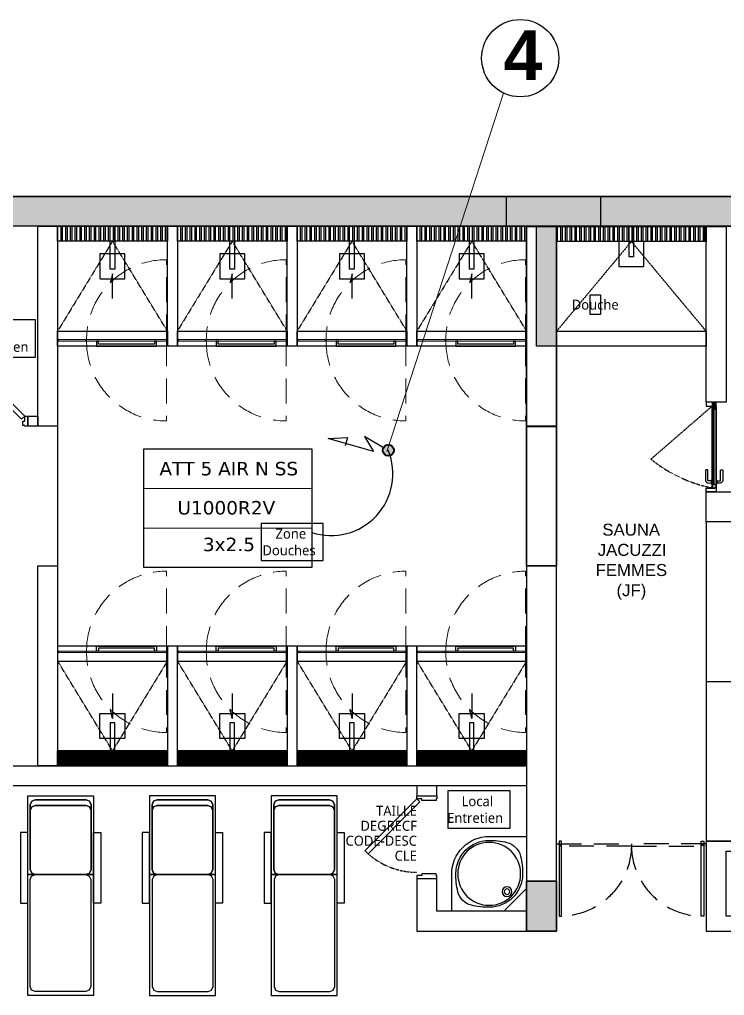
# Model space of a CAD drawing. Header units: millimetres. Extents: x 61345 to 69644, y 9491 to 29385.
# Drawn here: x 66646 to 67352, y 12898 to 13875 of the extents above; entities that cross this region are included whole.
import ezdxf
from ezdxf.enums import TextEntityAlignment as Align

# ---------------------------------------------------------------- set-up
doc = ezdxf.new("R2010")
doc.units = ezdxf.units.MM
doc.linetypes.add('ACAD_ISO03W100', pattern=[30, 12, -18])
doc.linetypes.add('PROJECTION', pattern=[0.375, 0.25, -0.125])
doc.layers.add('A-DIVR-255', color=7, linetype='Continuous', lineweight=5, true_color=0xffffff)
for name, color, linetype, lineweight in [('A-SECN-MEN-CO', 141, 'Continuous', 9), ('A-SECN-MEN-PR', 145, 'PROJECTION', 5), ('G-ANNO-TEXT', 231, 'Continuous', 9), ('G-ANNO-TTLB', 7, 'Continuous', 9), ('STRUCTURE POUTRES', 5, 'ACAD_ISO03W100', 20)]:
    doc.layers.add(name, color=color, linetype=linetype, lineweight=lineweight)
for name, color, linetype in [('ATT ELECTRIQUES', 3, 'Continuous'), ('FORCE', 3, 'Continuous'), ('Plan Archi', 8, 'Continuous')]:
    doc.layers.add(name, color=color, linetype=linetype)
doc.styles.add('0-TEXT-ANNO', font='', dxfattribs={"height": 2.5})
doc.styles.add('0-TEXT-BASE', font='')
doc.styles.add('Arial_I', font='ariali.ttf', dxfattribs={"height": 146.22545})
doc.styles.get("Standard").update_dxf_attribs({"font": 'arial.ttf'})
doc.styles.add('Verdana', font='verdana.ttf')
doc.styles.get('0-TEXT-ANNO').set_extended_font_data('Roboto Light')
doc.styles.get('0-TEXT-BASE').set_extended_font_data('Roboto Light')
pattern_1 = [(90, (-11539.694595, -14199.263134), (-0.047625, 0), []), (90, (-11539.67872, -14199.24726), (-0.047625, 0), [])]

# ---------------------------------------------------------------- blocks, each defined once
blk = doc.blocks.new('LAV_ENTRETIEN')
at = {"color": 252}
blk.add_line((0, 0.227), (-0.227, 0), dxfattribs=at)
for points in [[(-0.75, 0), (0, 0), (0, 0.75), (-0.375, 0.75, 0.414214), (-0.75, 0.375), (-0.75, 0)], [(-0.1968, 0.6892, 0.06511), (-0.381, 0.7099, 0.194228), (-0.6119, 0.6119, 0.194228), (-0.7099, 0.381, 0.06511), (-0.6892, 0.1968, 0.278572), (-0.5532, 0.0608, 0.06511), (-0.369, 0.0401, 0.194228), (-0.1381, 0.1381, 0.194228), (-0.0401, 0.369, 0.06511), (-0.0608, 0.5532, 0.278572), (-0.1968, 0.6892, 487439.351503)]]:
    blk.add_lwpolyline(points, format="xyb", close=True, dxfattribs=at)
for centre, radius in [((-0.375, 0.375), 0.315), ((-0.1968, 0.1968), 0.0475), ((-0.1968, 0.1968), 0.0275)]:
    blk.add_circle(centre, radius, dxfattribs=at)
blk = doc.blocks.new('A$C41E20939')
at = {"color": 252, "linetype": 'PROJECTION'}
blk.add_line((86, 4), (32.75, 65.42), dxfattribs=at)
at = {"color": 252}
for p, q in [((11.1, 5.02), (8.9, 5.02)), ((11.1, 4.82), (8.9, 4.82)), ((86.16, 0), (81.66, 0)), ((83.04, 3.23), (83.04, 1.13)), ((83.04, 3.23), (84.54, 3.23)), ((83.04, 1.13), (83.08, 1.13)), ((83.94, 1.13), (83.08, 1.13)), ((83.19, 1.43), (83.19, 2.96)), ((85.27, 2.05), (83.25, 2.44)), ((83.25, 2.41), (83.42, 2.41)), ((84.22, 2.35), (83.25, 2.35)), ((84.54, 3.11), (83.34, 3.11)), ((83.94, 1.28), (83.34, 1.28)), ((83.42, 2.78), (83.42, 2.72)), ((83.42, 2.72), (83.42, 2.46)), ((83.42, 2.72), (83.65, 2.67)), ((83.42, 2.46), (83.42, 2.24)), ((83.42, 2.24), (83.42, 2.1)), ((83.42, 2.1), (83.42, 2.03)), ((83.51, 2.08), (83.42, 2.1)), ((83.99, 1.39), (83.46, 2.15)), ((83.54, 2.86), (83.49, 2.86)), ((83.54, 1.96), (83.49, 1.96)), ((84.14, 1.96), (83.51, 2.08)), ((83.57, 2.86), (83.54, 2.86)), ((83.54, 1.96), (83.54, 2.86)), ((83.57, 1.96), (83.54, 1.96)), ((83.69, 3.11), (83.57, 3.04)), ((83.57, 3.04), (83.57, 2.86)), ((83.57, 1.4), (83.57, 1.96)), ((83.69, 1.32), (83.57, 1.4)), ((83.65, 2.67), (83.94, 2.62)), ((83.69, 3.11), (84.88, 3.11)), ((83.69, 1.32), (84.05, 1.32)), ((83.73, 2.84), (83.73, 2.08)), ((83.94, 2.62), (84.97, 2.42)), ((83.94, 1.28), (83.94, 1.13)), ((85.75, 1.13), (83.94, 1.13)), ((84.29, 1.75), (84.07, 2.06)), ((84.9, 1.81), (84.14, 1.96)), ((84.69, 1.18), (84.29, 1.75)), ((85.61, 1.18), (84.39, 1.18)), ((85.56, 1.67), (84.44, 1.67)), ((84.54, 3.23), (84.54, 3.11)), ((84.54, 3.23), (85.82, 3.23)), ((85.52, 2.84), (84.83, 2.84)), ((84.88, 3.22), (84.88, 3.11)), ((84.97, 2.67), (84.97, 2.84)), ((85.49, 2.24), (84.97, 2.67)), ((84.97, 2.09), (84.97, 2.67)), ((84.97, 2.42), (85.02, 2.41)), ((85.14, 2.23), (85.08, 1.93)), ((85.11, 1.75), (85.19, 1.67)), ((85.19, 1.67), (85.68, 1.18)), ((85.33, 2.44), (85.33, 3.34)), ((85.42, 1.45), (86.47, 1.45)), ((85.48, 2.22), (85.49, 2.24)), ((85.49, 2.24), (85.66, 2.71)), ((85.78, 2.84), (85.52, 2.84)), ((85.69, 1.86), (85.53, 2.03)), ((85.82, 3.23), (85.82, 3.23)), ((85.82, 3.23), (85.82, 1.81)), ((85.82, 1.1), (85.82, 1.1)), ((85.95, 0.92), (85.95, 1.97)), ((86.08, 3.3), (86.08, 3.3)), ((86.08, 3.3), (87.28, 3.3)), ((86.08, 3.23), (86.08, 3.3)), ((86.08, 3.3), (88.7, 3.3)), ((86.08, 1.81), (86.08, 3.23)), ((87.2, 3.23), (86.08, 3.23)), ((86.08, 1.1), (86.08, 0.9)), ((86.19, 0.9), (86.08, 0.9)), ((87.07, 2.84), (86.12, 2.84)), ((86.19, 0.95), (86.19, 1.16)), ((86.19, 0.95), (86.41, 1.01)), ((86.19, 0.9), (86.19, 0.95)), ((88.7, 0.9), (86.19, 0.9)), ((86.37, 2.03), (86.2, 1.86)), ((86.21, 1.18), (86.78, 1.75)), ((86.23, 2.71), (86.41, 2.22)), ((87.5, 1.18), (86.28, 1.18)), ((86.7, 1.67), (86.33, 1.67)), ((87.65, 1.01), (86.41, 1.01)), ((86.57, 3.3), (86.57, 2.4)), ((88.68, 2.45), (86.59, 2.04)), ((87.45, 1.67), (86.7, 1.67)), ((86.81, 1.93), (86.75, 2.23)), ((86.87, 2.41), (86.92, 2.42)), ((86.92, 2.84), (86.92, 2.09)), ((86.92, 2.42), (87.96, 2.62)), ((87.75, 1.96), (86.99, 1.81)), ((87.2, 3.23), (87.2, 3.11)), ((87.2, 3.11), (88.35, 3.11)), ((87.21, 1.18), (87.6, 1.75)), ((87.28, 3.3), (88.7, 3.3)), ((87.28, 3.19), (87.28, 3.3)), ((88.44, 3.19), (87.28, 3.19)), ((87.82, 2.06), (87.6, 1.75)), ((88.45, 1.08), (87.65, 1.01)), ((88.5, 2.35), (87.67, 2.35)), ((88.38, 2.08), (87.75, 1.96)), ((88.35, 1.31), (87.83, 1.31)), ((88.44, 2.15), (87.9, 1.39)), ((87.96, 2.62), (88.25, 2.67)), ((88.16, 1.96), (88.16, 2.87)), ((88.25, 2.67), (88.48, 2.72)), ((88.35, 3.11), (88.48, 3.04)), ((88.48, 1.39), (88.35, 1.31)), ((88.48, 2.1), (88.38, 2.08)), ((88.48, 3.04), (88.48, 2.46)), ((88.48, 2.46), (88.48, 2.24)), ((88.48, 2.24), (88.48, 1.39)), ((88.64, 2.35), (88.5, 2.35)), ((88.59, 3.04), (88.59, 1.23)), ((88.7, 0.9), (88.7, 3.3)), ((11.1, -0.82), (8.9, -0.82)), ((11.1, -1.02), (8.9, -1.02))]:
    blk.add_line(p, q, dxfattribs=at)
for points in [[(0, 9.49), (0, 5.42), (0, 9.49), (0.5, 9.49), (0.5, 9.99), (3.8, 9.99), (3.8, 0.9), (4.8, 0.9), (4.8, 0), (0.5, 0), (0.5, 0), (0, 0), (0, 9.49)], [(90, 0.5), (90, 9.48), (89.5, 9.48), (89.5, 9.98), (86, 9.98), (86, 0.9), (85, 0.9), (85, 0), (89.5, 0), (89.5, 0), (90, 0), (90, 9.48)], [(89.34, 1), (89.34, 4), (4, 4), (4.1, 1), (5, 1), (5, 0), (86.24, 0), (86.24, 1), (89.34, 1)], [(7, 2), (82.9, 2)]]:
    blk.add_lwpolyline(points, dxfattribs=at)
for points in [[(11.1, 4.72), (11.11, 7.9, -0.414214), (11.61, 8.4), (21.66, 8.38, 0.414214), (21.96, 8.68), (21.96, 10.28, 0.414214), (21.66, 10.58), (11.41, 10.6, 0.414207), (8.91, 8.1), (8.9, 4.72)], [(11.1, -0.72), (11.1, -3.9, 0.414214), (11.6, -4.4), (21.65, -4.4, -0.414214), (21.95, -4.7), (21.95, -6.3, -0.414214), (21.65, -6.6), (11.4, -6.6, -0.414207), (8.9, -4.1), (8.9, -0.72)]]:
    blk.add_lwpolyline(points, format="xyb", dxfattribs=at)
for points in [[(85.9, 3.8), (4, 3.8), (4, 4), (85.9, 4)], [(4.1, 1), (5, 1), (5, 0.2), (7, 0.2), (7, 3.8), (4, 3.8)], [(5, 0.2), (84.9, 0.2), (84.9, 0), (5, 0)], [(7, 3.8), (86.24, 3.8), (86.24, 0.2), (7, 0.2)], [(7.85, 4.72), (12.15, 4.72), (12.15, 4), (7.85, 4)], [(82.9, 0.2), (84.9, 0.2), (84.9, 1), (85.9, 1), (85.9, 3.8), (82.9, 3.8)], [(7.85, -0.72), (12.15, -0.72), (12.15, 0), (7.85, 0)]]:
    blk.add_lwpolyline(points, close=True, dxfattribs=at)
for centre in [(83.73, 2.35), (85.33, 2.84), (85.95, 1.45), (86.57, 2.84), (88.16, 2.35)]:
    blk.add_circle(centre, 0.188, dxfattribs=at)
at = {"color": 252, "linetype": 'PROJECTION'}
blk.add_arc((142.92, -23.6), 141.63, 141.06064, 168.7646, dxfattribs=at)
at = {"color": 252}
for centre, radius, start, end in [((83.34, 2.96), 0.15, 90, 180), ((83.34, 1.43), 0.15, 180, 210), ((83.34, 1.43), 0.15, 210, 270), ((83.73, 2.35), 0.338, 90, 180), ((83.73, 2.35), 0.338, 180, 215), ((83.49, 2.78), 0.075, 90, 180), ((83.49, 2.03), 0.075, 180, 270), ((83.73, 2.35), 0.338, 339.8499, 90), ((84.39, 1.67), 0.488, 215, 270), ((84.23, 2.17), 0.188, 159.8499, 215), ((84.44, 1.86), 0.188, 215, 270), ((84.93, 1.96), 0.15, 258.99999, 314.26504), ((85.33, 2.84), 0.356, 90, 180), ((85.46, 2.09), 0.488, 180, 225), ((84.99, 2.26), 0.15, 349, 78.99999), ((84.93, 1.96), 0.15, 314.26504, 349), ((85.33, 2.84), 0.356, 50, 90), ((85.66, 2.16), 0.188, 160, 225), ((85.33, 2.84), 0.356, 340, 50), ((85.56, 1.86), 0.188, 270, 312.83343), ((85.61, 1), 0.188, 53.13011, 90), ((85.95, 1.45), 0.375, 225, 306.8699), ((85.82, 2), 0.188, 225, 282.76905), ((85.95, 1.45), 0.375, 77.23096, 132.83343), ((85.95, 1.45), 0.375, 233.13011, 315), ((85.95, 1.45), 0.375, 239.31658, 249.51269), ((85.95, 1.45), 0.375, 47.16657, 102.76905), ((86.07, 2), 0.188, 257.23096, 315), ((86.28, 1), 0.188, 90, 126.8699), ((86.33, 1.86), 0.188, 227.16657, 270), ((86.57, 2.84), 0.356, 90, 200), ((86.23, 2.16), 0.188, 315, 20), ((86.57, 2.84), 0.356, 0, 90), ((86.9, 2.26), 0.15, 101, 191), ((86.43, 2.09), 0.488, 315, 0), ((86.96, 1.96), 0.15, 191, 225.73497), ((86.96, 1.96), 0.15, 225.73497, 281), ((87.45, 1.86), 0.188, 270, 325), ((87.5, 1.67), 0.488, 270, 325), ((88.16, 2.35), 0.338, 90, 200.15009), ((87.67, 2.17), 0.188, 325, 20.15009), ((88.16, 2.35), 0.338, 0, 90), ((88.44, 3.04), 0.15, 0, 90), ((88.16, 2.35), 0.338, 325, 0), ((88.44, 1.23), 0.15, 275, 0)]:
    blk.add_arc(centre, radius, start, end, dxfattribs=at)
blk = doc.blocks.new('A$Ccfdc1316')
h = blk.add_hatch(color=252)
h.dxf.hatch_style = 1
h.paths.add_polyline_path([(-7.5005, 7.6568), (-0.3, 7.6568), (-0.3, 4.3953), (-1.7001, 4.3953), (-1.7001, 0), (-2.0001, 0), (-2.0001, 4.6953), (-0.6, 4.6953), (-0.6, 7.3537), (-7, 7.3537), (-7, 6.1537), (-7.2, 6.1537), (-7.2, 7.3537), (-7.5005, 7.3537)])
h = blk.add_hatch(color=252)
h.dxf.hatch_style = 1
h.paths.add_polyline_path([(-3.4411, 4.6953), (-3.0411, 4.6953), (-3.0411, 4.3953), (-3.4411, 4.3953)])
h = blk.add_hatch(color=252)
h.dxf.hatch_style = 1
h.paths.add_polyline_path([(-7.3, 0.7964), (-7, 0.7964), (-7, 0.2964), (-7.3, 0.2964)], flags=17)
h = blk.add_hatch(color=252)
h.dxf.hatch_style = 1
h.paths.add_polyline_path([(-3.3411, 0.7964), (-3.0411, 0.7964), (-3.0411, 0.2964), (-3.3411, 0.2964)], flags=17)
at = {"color": 252}
for points in [[(-7.5005, 7.6568), (-0.3, 7.6568), (-0.3, 4.3953), (-1.7001, 4.3953), (-1.7001, 0), (-2.0001, 0), (-2.0001, 4.6953), (-0.6, 4.6953), (-0.6, 7.3537), (-7, 7.3537), (-7, 6.1537), (-7.2, 6.1537), (-7.2, 7.3537), (-7.5005, 7.3537)], [(-3.4411, 4.6953), (-3.0411, 4.6953), (-3.0411, 4.3953), (-3.4411, 4.3953)], [(-7.3, 0.7964), (-7, 0.7964), (-7, 0.2964), (-7.3, 0.2964)], [(-3.3411, 0.7964), (-3.0411, 0.7964), (-3.0411, 0.2964), (-3.3411, 0.2964)]]:
    blk.add_lwpolyline(points, close=True, dxfattribs=at)
blk = doc.blocks.new('A$C021d6aa6')
at = {"color": 252, "linetype": 'PROJECTION'}
blk.add_lwpolyline([(-0.75, -0.025), (0, -0.025), (0, 0), (-0.75, 0)], close=True, dxfattribs=at)
at = {"color": 252}
blk.add_lwpolyline([(-0.05, 0.025), (-0.025, 0.025), (-0.025, -0.725), (-0.05, -0.725)], close=True, dxfattribs=at)
blk.add_circle((-0.0375, -0.0125), 0.0075, dxfattribs=at)
at = {"color": 252, "linetype": 'PROJECTION'}
blk.add_arc((-0.0375, -0.0125), 0.7125, 180, 270, dxfattribs=at)
blk = doc.blocks.new('*U120')
at = {"color": 252}
blk.add_lwpolyline([(0.15, -0.0235), (0.15, -0.1245, 0.414214), (0.151, -0.1255), (0.399, -0.1255, 0.414214), (0.4, -0.1245), (0.4, 0.1235, 0.414214), (0.399, 0.1245), (0.151, 0.1245, 0.414214), (0.15, 0.1235), (0.15, 0.0225)], format="xyb", close=True, dxfattribs=at)
blk.add_lwpolyline([(0, 0.0225), (0.305, 0.0225), (0.305, -0.0235), (0, -0.0235)], close=True, dxfattribs=at)
blk = doc.blocks.new('A$Ca9ddb2d8')
at = {"color": 252}
blk.add_lwpolyline([(-0.3, 0), (-0.3, -0.05), (0.3, -0.05), (0.3, 0), (0.28, 0), (0.28, -0.03), (-0.28, -0.03), (-0.28, 0)], close=True, dxfattribs=at)
blk = doc.blocks.new('A$C823a6998')
at = {"layer": 'A-DIVR-255'}
h = blk.add_hatch(color=252, dxfattribs=at)
h.dxf.hatch_style = 1
h.paths.add_polyline_path([(-0.82, 0.05), (-1.09, 0.05), (-1.09, 0.065), (-0.82, 0.065)])
h = blk.add_hatch(color=252, dxfattribs=at)
h.dxf.hatch_style = 1
h.paths.add_polyline_path([(-0.01, 0.065), (-0.81, 0.065), (-0.81, 0.05), (-0.01, 0.05)])
at = {"layer": 'A-SECN-MEN-CO', "color": 252}
for points in [[(-0.82, 0.05), (-1.09, 0.05), (-1.09, 0.065), (-0.82, 0.065)], [(-0.01, 0.065), (-0.81, 0.065), (-0.81, 0.05), (-0.01, 0.05)]]:
    blk.add_lwpolyline(points, close=True, dxfattribs=at)
at = {"layer": 'A-SECN-MEN-PR', "color": 252}
for points in [[(-0.01, 0.065), (-0.01, 0.865)], [(-0.01, 0.05), (-0.01, -0.75)]]:
    blk.add_lwpolyline(points, dxfattribs=at)
for centre, start, end in [((-0.01, 0.065), 90, 180), ((-0.01, 0.05), 180, 270)]:
    blk.add_arc(centre, 0.8, start, end, dxfattribs=at)
blk = doc.blocks.new('*U121')
at = {"color": 252}
blk.add_lwpolyline([(0.275, -0.0235), (0.275, -0.1245, 0.414214), (0.276, -0.1255), (0.524, -0.1255, 0.414214), (0.525, -0.1245), (0.525, 0.1235, 0.414214), (0.524, 0.1245), (0.276, 0.1245, 0.414214), (0.275, 0.1235), (0.275, 0.0225)], format="xyb", close=True, dxfattribs=at)
blk.add_lwpolyline([(0, 0.0225), (0.43, 0.0225), (0.43, -0.0235), (0, -0.0235)], close=True, dxfattribs=at)
blk = doc.blocks.new('alimentation electrique')
at = {"layer": 'FORCE', "lineweight": 50}
blk.add_hatch(color=1, dxfattribs=at).paths.add_polyline_path([(54.9, -36.5, 1), (41.3, -19.1, 1)])
at = {"color": 1, "linetype": 'ByBlock'}
blk.add_lwpolyline([(38.4, -22.6), (0.5, -0.3), (18.2, -30.1), (-72.5, -4), (-33.8, -1.9), (-38.2, -19.2)], dxfattribs=at)
at = {"layer": 'FORCE', "color": 1, "lineweight": 40}
blk.add_circle((48.1, -27.8), 11, dxfattribs=at)
blk = doc.blocks.new('ETIQ ECL')
at = {"color": 6, "linetype": 'ByBlock'}
blk.add_lwpolyline([(-28.09, 19.8), (28.09, 19.8), (28.09, -19.8), (-28.09, -19.8)], close=True, dxfattribs=at)
at = {"layer": 'STRUCTURE POUTRES', "color": 6, "linetype": 'ByBlock'}
for points in [[(-28.09, 19.8), (28.09, 19.8), (28.09, 6.6), (-28.09, 6.6)], [(-28.09, 6.6), (28.09, 6.6), (28.09, -6.6), (-28.09, -6.6)], [(-28.09, -6.6), (28.09, -6.6), (28.09, -19.8), (-28.09, -19.8)]]:
    blk.add_lwpolyline(points, close=True, dxfattribs=at)
at = {"layer": 'STRUCTURE POUTRES', "color": 6, "linetype": 'ByBlock', "style": 'Verdana'}
for tag, p in [('CIRCUIT', (0.33, 10.99)), ('CABLE', (-0.49, -2.08)), ('SECTION', (0.37, -14.32))]:
    blk.add_attdef(tag, text='', height=4.5, dxfattribs=at).set_placement(p, align=Align.CENTER)

msp = doc.modelspace()

# ---------------------------------------------------------------- hatches: boundary and pattern name
at = {"layer": 'Plan Archi'}
h = msp.add_hatch(color=252, dxfattribs=at)
h.dxf.hatch_style = 1
h.paths.add_polyline_path([(65578.06, 13698.34), (67228.06, 13698.34), (67228.06, 13668.34), (65578.06, 13668.34)])
h = msp.add_hatch(dxfattribs=at)
h.set_pattern_fill('ANSI32', color=256, scale=0.5, angle=45)
h.set_pattern_definition([(90, (-92260.809, 8857.8457), (-4.7625, 0), []), (90, (-92259.2213, 8859.433), (-4.7625, 0), [])])
h.paths.add_polyline_path([(66684.19, 13668.34), (66794.19, 13668.34), (66794.19, 13653.34), (66684.19, 13653.34)])
h = msp.add_hatch(dxfattribs=at)
h.set_pattern_fill('ANSI32', color=256, scale=0.5, angle=45)
h.set_pattern_definition([(90, (-92140.809, 8857.8457), (-4.7625, 0), []), (90, (-92139.2213, 8859.433), (-4.7625, 0), [])])
h.paths.add_polyline_path([(66804.19, 13668.34), (66914.19, 13668.34), (66914.19, 13653.34), (66804.19, 13653.34)])
h = msp.add_hatch(dxfattribs=at)
h.set_pattern_fill('ANSI32', color=256, scale=0.5, angle=45)
h.set_pattern_definition([(90, (-92020.809, 8857.8457), (-4.7625, 0), []), (90, (-92019.2213, 8859.433), (-4.7625, 0), [])])
h.paths.add_polyline_path([(66924.19, 13668.34), (67034.19, 13668.34), (67034.19, 13653.34), (66924.19, 13653.34)])
h = msp.add_hatch(dxfattribs=at)
h.set_pattern_fill('ANSI32', color=256, scale=0.5, angle=45)
h.set_pattern_definition([(90, (-91900.809, 8857.8457), (-4.7625, 0), []), (90, (-91899.2213, 8859.433), (-4.7625, 0), [])])
h.paths.add_polyline_path([(67044.19, 13668.34), (67154.19, 13668.34), (67154.19, 13653.34), (67044.19, 13653.34)])
h = msp.add_hatch(color=252, dxfattribs=at)
h.dxf.hatch_style = 1
h.paths.add_polyline_path([(67164.19, 13668.14), (67184.19, 13668.14), (67184.19, 13548.14), (67164.19, 13548.14)])
h = msp.add_hatch(dxfattribs=at)
h.set_pattern_fill('ANSI32', color=256, scale=0.5, angle=45)
h.set_pattern_definition([(90, (-71490.834, 8575.1214), (-4.7625, 0), []), (90, (-71489.2465, 8576.709), (-4.7625, 0), [])])
h.paths.add_polyline_path([(67184.19, 13668.14), (67334.19, 13668.14), (67334.19, 13653.14), (67184.19, 13653.14)])
h = msp.add_hatch(dxfattribs=at)
h.set_pattern_fill('ANSI32', color=256, scale=0.005, angle=45)
h.set_pattern_definition(pattern_1)
h.paths.add_polyline_path([(66684.19, 13127.88), (66794.19, 13127.88), (66794.19, 13142.88), (66684.19, 13142.88)])
h = msp.add_hatch(dxfattribs=at)
h.set_pattern_fill('ANSI32', color=256, scale=0.005, angle=45)
h.set_pattern_definition(pattern_1)
h.paths.add_polyline_path([(66804.19, 13127.88), (66914.19, 13127.88), (66914.19, 13142.88), (66804.19, 13142.88)])
h = msp.add_hatch(dxfattribs=at)
h.set_pattern_fill('ANSI32', color=256, scale=0.005, angle=45)
h.set_pattern_definition(pattern_1)
h.paths.add_polyline_path([(66924.19, 13127.88), (67034.19, 13127.88), (67034.19, 13142.88), (66924.19, 13142.88)])
h = msp.add_hatch(dxfattribs=at)
h.set_pattern_fill('ANSI32', color=256, scale=0.005, angle=45)
h.set_pattern_definition(pattern_1)
h.paths.add_polyline_path([(67044.19, 13127.88), (67154.19, 13127.88), (67154.19, 13142.88), (67044.19, 13142.88)])
h = msp.add_hatch(color=252, dxfattribs=at)
h.dxf.hatch_style = 1
h.paths.add_polyline_path([(67184.19, 13012.41), (67154.19, 13012.41), (67154.19, 12962.41), (67184.19, 12962.41)])

# ---------------------------------------------------------------- linework, layer by layer
at = {"layer": 'ATT ELECTRIQUES', "color": 6, "linetype": 'ByBlock'}
msp.add_arc((66958.3, 13420.47), 61.87, 251.81802, 22.31332, dxfattribs=at)
at = {"layer": 'G-ANNO-TEXT', "color": 94}
msp.add_line((67014.02, 13442.68), (67131.09, 13801.8), dxfattribs=at)
at = {"layer": 'G-ANNO-TTLB', "color": 5, "lineweight": 30}
msp.add_circle((67147.77, 13836.72), 38.7, dxfattribs=at)
at = {"layer": 'Plan Archi'}
for p, q in [((65324.42, 13698.07), (67854.19, 13698.28)), ((67824.19, 13668.28), (65324.42, 13668.28)), ((66664.19, 13468.11), (66664.19, 13668.34)), ((66664.19, 13668.34), (66684.19, 13668.34)), ((66684.19, 13668.34), (66684.19, 13468.11)), ((66794.19, 13668.34), (66804.19, 13668.34)), ((66794.19, 13548.34), (66794.19, 13668.34)), ((66804.19, 13668.34), (66804.19, 13548.34)), ((66914.19, 13668.34), (66924.19, 13668.34)), ((66914.19, 13548.34), (66914.19, 13668.34)), ((66924.19, 13668.34), (66924.19, 13548.34)), ((67034.19, 13668.34), (67044.19, 13668.34)), ((67034.19, 13548.34), (67034.19, 13668.34)), ((67044.19, 13668.34), (67044.19, 13548.34)), ((67184.19, 13668.34), (67154.19, 13668.34)), ((67154.19, 13668.34), (67154.19, 13468.11)), ((67184.19, 13468.11), (67184.19, 13668.34)), ((66661.96, 13574.68), (66599.37, 13574.68)), ((66661.96, 13537.2), (66661.96, 13574.68)), ((66804.19, 13548.34), (66794.19, 13548.34)), ((66924.19, 13548.34), (66914.19, 13548.34)), ((67044.19, 13548.34), (67034.19, 13548.34)), ((66599.37, 13537.2), (66661.96, 13537.2)), ((66654.19, 13478.11), (66664.19, 13478.11)), ((66654.19, 13468.11), (66654.19, 13478.11)), ((66664.19, 13478.11), (66664.19, 13468.11)), ((66664.19, 13468.11), (66654.19, 13468.11)), ((66684.19, 13468.11), (66664.19, 13468.11)), ((66684.19, 13468.11), (66684.19, 13328.11)), ((67184.19, 13468.11), (67154.19, 13468.11)), ((67154.19, 13468.11), (67154.19, 13328.11)), ((67154.19, 13468.11), (67184.19, 13468.11)), ((67184.19, 13328.11), (67184.19, 13468.11)), ((66888.13, 13370.79), (66888.13, 13333.44)), ((66950.26, 13370.79), (66888.13, 13370.79)), ((66950.26, 13333.44), (66950.26, 13370.79)), ((66888.13, 13333.44), (66950.26, 13333.44)), ((66664.19, 13328.11), (66684.19, 13328.11)), ((66664.19, 13127.88), (66664.19, 13328.11)), ((66684.19, 13328.11), (66684.19, 13127.88)), ((67154.19, 13328.11), (67184.19, 13328.11)), ((67184.19, 13328.11), (67154.19, 13328.11)), ((67154.19, 13328.11), (67154.19, 13012.41)), ((67184.19, 13012.41), (67184.19, 13328.11)), ((66804.19, 13247.88), (66794.19, 13247.88)), ((66794.19, 13247.88), (66794.19, 13127.88)), ((66804.19, 13127.88), (66804.19, 13247.88)), ((66924.19, 13247.88), (66914.19, 13247.88)), ((66914.19, 13247.88), (66914.19, 13127.88)), ((66924.19, 13127.88), (66924.19, 13247.88)), ((67044.19, 13247.88), (67034.19, 13247.88)), ((67034.19, 13247.88), (67034.19, 13127.88)), ((67044.19, 13127.88), (67044.19, 13247.88)), ((66431.57, 13127.88), (67154.19, 13127.88)), ((66684.19, 13127.88), (66664.19, 13127.88)), ((66794.19, 13127.88), (66804.19, 13127.88)), ((66914.19, 13127.88), (66924.19, 13127.88)), ((67034.19, 13127.88), (67044.19, 13127.88)), ((67154.19, 13127.88), (67154.19, 13107.88)), ((67154.19, 13107.88), (66431.57, 13107.88)), ((67064.19, 13107.88), (67044.19, 13107.88)), ((67044.19, 13107.88), (67044.19, 13097.91)), ((67064.19, 13097.91), (67064.19, 13107.88)), ((67075.1, 13102.88), (67075.1, 13065.4)), ((67137.69, 13102.88), (67075.1, 13102.88)), ((67137.69, 13065.4), (67137.69, 13102.88)), ((67044.19, 13097.91), (67064.19, 13097.91)), ((67075.1, 13065.4), (67137.69, 13065.4)), ((67044.19, 13014.91), (67044.19, 12962.41)), ((67064.19, 13014.91), (67044.19, 13014.91)), ((67064.19, 12982.22), (67064.19, 13014.91)), ((67154.19, 13012.41), (67184.19, 13012.41)), ((67154.19, 12982.22), (67064.19, 12982.22)), ((67154.19, 12962.41), (67154.19, 12982.22)), ((67044.19, 12962.41), (67154.19, 12962.41))]:
    msp.add_line(p, q, dxfattribs=at)
at = {"layer": 'Plan Archi', "color": 252}
for p, q in [((66654.19, 13476.81), (66654.19, 13469.41)), ((67045.49, 13097.91), (67062.89, 13097.91)), ((67045.49, 13015.11), (67062.89, 13015.11))]:
    msp.add_line(p, q, dxfattribs=at)
for points in [[(65578.06, 13698.34), (67228.06, 13698.34), (67228.06, 13668.34), (65578.06, 13668.34)], [(67164.19, 13668.14), (67184.19, 13668.14), (67184.19, 13548.14), (67164.19, 13548.14)], [(67184.19, 13012.41), (67154.19, 13012.41), (67154.19, 12962.41), (67184.19, 12962.41)]]:
    msp.add_lwpolyline(points, close=True, dxfattribs=at)
at = {"layer": 'Plan Archi'}
for points in [[(66684.19, 13668.34), (66794.19, 13668.34), (66794.19, 13653.34), (66684.19, 13653.34)], [(66804.19, 13668.34), (66914.19, 13668.34), (66914.19, 13653.34), (66804.19, 13653.34)], [(66924.19, 13668.34), (67034.19, 13668.34), (67034.19, 13653.34), (66924.19, 13653.34)], [(67044.19, 13668.34), (67154.19, 13668.34), (67154.19, 13653.34), (67044.19, 13653.34)], [(67154.19, 13467.91), (67184.19, 13467.91), (67184.19, 13668.14), (67154.19, 13668.14)], [(67154.19, 13668.14), (67184.19, 13668.14), (67184.19, 13467.91), (67154.19, 13467.91)], [(67184.19, 13668.14), (67334.19, 13668.14), (67334.19, 13653.14), (67184.19, 13653.14)], [(67334.19, 13668.14), (67354.19, 13668.14), (67354.19, 13492.3), (67334.19, 13492.3)], [(66684.19, 13563.34), (66794.19, 13563.34), (66794.19, 13548.34), (66684.19, 13548.34)], [(66804.19, 13563.34), (66914.19, 13563.34), (66914.19, 13548.34), (66804.19, 13548.34)], [(66924.19, 13563.34), (67034.19, 13563.34), (67034.19, 13548.34), (66924.19, 13548.34)], [(67044.19, 13563.34), (67154.19, 13563.34), (67154.19, 13548.34), (67044.19, 13548.34)], [(67184.19, 13563.14), (67334.19, 13563.14), (67334.19, 13548.14), (67184.19, 13548.14)], [(67154.19, 13467.91), (67184.19, 13467.91), (67184.19, 13327.91), (67154.19, 13327.91)], [(67334.19, 13402.3), (67540.08, 13402.3), (67540.08, 13372.3), (67334.19, 13372.3)], [(67334.19, 13052.41), (67364.18, 13052.41), (67364.18, 13372.3), (67334.19, 13372.3)], [(67154.19, 13012.41), (67184.19, 13012.41), (67184.19, 13327.91), (67154.19, 13327.91)], [(66684.19, 13232.88), (66794.19, 13232.88), (66794.19, 13247.88), (66684.19, 13247.88)], [(66804.19, 13232.88), (66914.19, 13232.88), (66914.19, 13247.88), (66804.19, 13247.88)], [(66924.19, 13232.88), (67034.19, 13232.88), (67034.19, 13247.88), (66924.19, 13247.88)], [(67044.19, 13232.88), (67154.19, 13232.88), (67154.19, 13247.88), (67044.19, 13247.88)], [(66684.19, 13127.88), (66794.19, 13127.88), (66794.19, 13142.88), (66684.19, 13142.88)], [(66804.19, 13127.88), (66914.19, 13127.88), (66914.19, 13142.88), (66804.19, 13142.88)], [(66924.19, 13127.88), (67034.19, 13127.88), (67034.19, 13142.88), (66924.19, 13142.88)], [(67044.19, 13127.88), (67154.19, 13127.88), (67154.19, 13142.88), (67044.19, 13142.88)], [(67580.08, 13052.41), (67334.19, 13052.41), (67334.19, 12962.41), (67399.64, 12962.41), (67399.64, 12977.41), (67354.18, 12977.41), (67354.19, 13042.41), (67550.08, 13042.41), (67550.08, 13012.41), (67580.08, 13012.41)]]:
    msp.add_lwpolyline(points, close=True, dxfattribs=at)
at = {"layer": 'Plan Archi', "linetype": 'PROJECTION'}
for points in [[(66739.19, 13653.34), (66684.19, 13563.34), (66794.19, 13563.34)], [(66859.19, 13653.34), (66804.19, 13563.34), (66914.19, 13563.34)], [(66979.19, 13653.34), (66924.19, 13563.34), (67034.19, 13563.34)], [(67099.19, 13653.34), (67044.19, 13563.34), (67154.19, 13563.34)], [(67259.19, 13653.14), (67184.19, 13563.14), (67334.19, 13563.14)], [(66739.19, 13142.88), (66684.19, 13232.88), (66794.19, 13232.88)], [(66859.19, 13142.88), (66804.19, 13232.88), (66914.19, 13232.88)], [(66979.19, 13142.88), (66924.19, 13232.88), (67034.19, 13232.88)], [(67099.19, 13142.88), (67044.19, 13232.88), (67154.19, 13232.88)]]:
    msp.add_lwpolyline(points, close=True, dxfattribs=at)
at = {"layer": 'Plan Archi'}
for points in [[(66739.19, 13595.84), (66739.19, 13620.84), (66737.23, 13612.33)], [(66859.19, 13595.84), (66859.19, 13620.84), (66857.23, 13612.33)], [(66979.19, 13595.84), (66979.19, 13620.84), (66977.23, 13612.33)], [(67099.19, 13595.84), (67099.19, 13620.84), (67097.23, 13612.33)], [(66596.13, 13526.94), (66648.08, 13474.99), (66651.19, 13478.11), (66599.15, 13530.15)], [(67334.19, 13212.36), (67394.18, 13212.36), (67381.17, 13201.15)], [(66739.19, 13200.38), (66739.19, 13175.38), (66737.23, 13183.88)], [(66859.19, 13200.38), (66859.19, 13175.38), (66857.23, 13183.88)], [(66979.19, 13200.38), (66979.19, 13175.38), (66977.23, 13183.88)], [(67099.19, 13200.38), (67099.19, 13175.38), (67097.23, 13183.88)], [(66995.35, 13039.85), (67047.3, 13091.8), (67044.19, 13094.91), (66992.15, 13042.87)]]:
    msp.add_lwpolyline(points, dxfattribs=at)
at = {"layer": 'Plan Archi', "color": 252}
for points in [[(66654.19, 13469.41), (66654.19, 13468.11), (66651.19, 13468.11), (66651.19, 13468.91), (66649.39, 13468.91), (66649.39, 13473.11), (66651.19, 13473.11), (66651.19, 13478.11), (66654.19, 13478.11), (66654.19, 13476.81)], [(67062.89, 13097.91), (67064.19, 13097.91), (67064.19, 13094.91), (67063.39, 13094.91), (67063.39, 13093.11), (67049.19, 13093.11), (67049.19, 13094.91), (67044.19, 13094.91), (67044.19, 13097.91), (67045.49, 13097.91)], [(67062.89, 13015.11), (67064.19, 13015.11), (67064.19, 13018.11), (67063.39, 13018.11), (67063.39, 13019.91), (67049.19, 13019.91), (67049.19, 13018.11), (67044.19, 13018.11), (67044.19, 13015.11), (67045.49, 13015.11)]]:
    msp.add_lwpolyline(points, dxfattribs=at)
at = {"layer": 'Plan Archi', "color": 252, "lineweight": -3}
for points in [[(66654.19, 13097.88), (66720.27, 13097.88), (66720.27, 12897.93), (66654.19, 12897.93)], [(66661.83, 13019.06), (66658.29, 13020.52), (66656.82, 13024.06), (66656.82, 13088.88), (66658.29, 13092.41), (66661.83, 13093.88), (66712.63, 13093.88), (66716.17, 13092.41), (66717.63, 13088.88), (66717.63, 13024.06), (66716.17, 13020.52), (66712.63, 13019.06)], [(66712.63, 13019.06), (66716.17, 13020.52), (66717.63, 13024.06), (66717.63, 13088.88), (66716.17, 13092.41), (66712.63, 13093.88), (66661.83, 13093.88), (66658.29, 13092.41), (66656.82, 13088.88), (66656.82, 13024.06), (66658.29, 13020.52), (66661.83, 13019.06)], [(66842.23, 13097.88), (66776.15, 13097.88), (66776.15, 12897.93), (66842.23, 12897.93)], [(66834.59, 13019.06), (66838.13, 13020.52), (66839.6, 13024.06), (66839.6, 13088.88), (66838.13, 13092.41), (66834.59, 13093.88), (66783.79, 13093.88), (66780.25, 13092.41), (66778.79, 13088.88), (66778.79, 13024.06), (66780.25, 13020.52), (66783.79, 13019.06)], [(66783.79, 13019.06), (66780.25, 13020.52), (66778.79, 13024.06), (66778.79, 13088.88), (66780.25, 13092.41), (66783.79, 13093.88), (66834.59, 13093.88), (66838.13, 13092.41), (66839.6, 13088.88), (66839.6, 13024.06), (66838.13, 13020.52), (66834.59, 13019.06)], [(66964.19, 13097.88), (66898.12, 13097.88), (66898.12, 12897.93), (66964.19, 12897.93)], [(66956.56, 13019.06), (66960.1, 13020.52), (66961.57, 13024.06), (66961.57, 13088.88), (66960.1, 13092.41), (66956.56, 13093.88), (66905.75, 13093.88), (66902.21, 13092.41), (66900.76, 13088.88), (66900.76, 13024.06), (66902.21, 13020.52), (66905.75, 13019.06)], [(66905.75, 13019.06), (66902.21, 13020.52), (66900.76, 13024.06), (66900.76, 13088.88), (66902.21, 13092.41), (66905.75, 13093.88), (66956.56, 13093.88), (66960.1, 13092.41), (66961.57, 13088.88), (66961.57, 13024.06), (66960.1, 13020.52), (66956.56, 13019.06)], [(66656.82, 13024.06), (66656.82, 13083.24), (66658.29, 13086.78), (66661.83, 13088.24), (66712.63, 13088.24), (66716.17, 13086.78), (66717.63, 13083.24), (66717.63, 13024.06), (66717.63, 13083.24), (66716.17, 13086.78), (66712.63, 13088.24), (66661.83, 13088.24), (66658.29, 13086.78), (66656.82, 13083.24)], [(66839.6, 13024.06), (66839.6, 13083.24), (66838.13, 13086.78), (66834.59, 13088.24), (66783.79, 13088.24), (66780.25, 13086.78), (66778.79, 13083.24), (66778.79, 13024.06), (66778.79, 13083.24), (66780.25, 13086.78), (66783.79, 13088.24), (66834.59, 13088.24), (66838.13, 13086.78), (66839.6, 13083.24)], [(66961.57, 13024.06), (66961.57, 13083.24), (66960.1, 13086.78), (66956.56, 13088.24), (66905.75, 13088.24), (66902.21, 13086.78), (66900.76, 13083.24), (66900.76, 13024.06), (66900.76, 13083.24), (66902.21, 13086.78), (66905.75, 13088.24), (66956.56, 13088.24), (66960.1, 13086.78), (66961.57, 13083.24)], [(66654.19, 13061.1), (66647.08, 13061.1), (66647.08, 12990.47), (66654.19, 12990.47)], [(66720.27, 13061.1), (66727.36, 13061.1), (66727.36, 12990.47), (66720.27, 12990.47)], [(66776.15, 13061.1), (66769.06, 13061.1), (66769.06, 12990.47), (66776.15, 12990.47)], [(66842.23, 13061.1), (66849.34, 13061.1), (66849.34, 12990.47), (66842.23, 12990.47)], [(66898.12, 13061.1), (66891.02, 13061.1), (66891.02, 12990.47), (66898.12, 12990.47)], [(66964.19, 13061.1), (66971.3, 13061.1), (66971.3, 12990.47), (66964.19, 12990.47)], [(66720.27, 13019.06), (66654.19, 13019.06)], [(66661.51, 12901.83), (66657.97, 12903.3), (66656.5, 12906.83), (66656.5, 13014.06), (66657.97, 13017.59), (66661.51, 13019.06), (66712.32, 13019.06), (66715.86, 13017.59), (66717.33, 13014.06), (66717.33, 12906.83), (66715.86, 12903.3), (66712.32, 12901.83)], [(66776.15, 13019.06), (66842.23, 13019.06)], [(66834.91, 12901.83), (66838.45, 12903.3), (66839.92, 12906.83), (66839.92, 13014.06), (66838.45, 13017.59), (66834.91, 13019.06), (66784.1, 13019.06), (66780.56, 13017.59), (66779.09, 13014.06), (66779.09, 12906.83), (66780.56, 12903.3), (66784.1, 12901.83)], [(66898.12, 13019.06), (66964.19, 13019.06)], [(66956.87, 12901.83), (66960.41, 12903.3), (66961.88, 12906.83), (66961.88, 13014.06), (66960.41, 13017.59), (66956.87, 13019.06), (66906.07, 13019.06), (66902.53, 13017.59), (66901.06, 13014.06), (66901.06, 12906.83), (66902.53, 12903.3), (66906.07, 12901.83)]]:
    msp.add_lwpolyline(points, close=True, dxfattribs=at)
at = {"layer": 'Plan Archi', "linetype": 'PROJECTION'}
msp.add_arc((67044.19, 13094.91), 73.6, 225, 270, dxfattribs=at)

# ---------------------------------------------------------------- block references
at = {"layer": 'ATT ELECTRIQUES', "xscale": 0.5, "yscale": 0.5, "zscale": 0.5}
msp.add_blockref('alimentation electrique', (66991.5, 13457.87), dxfattribs=at)
at = {"layer": 'ATT ELECTRIQUES', "color": 6, "linetype": 'ByBlock', "xscale": 3, "yscale": 3, "zscale": 3}
msp.add_blockref('ETIQ ECL', (66854.72, 13385.9), dxfattribs=at).add_auto_attribs({'SECTION': '3x2.5', 'CABLE': 'U1000R2V', 'CIRCUIT': 'ATT 5 AIR N SS'})
at = {"layer": 'Plan Archi', "xscale": 100, "yscale": 100, "zscale": 100}
for name, p in [('A$Ccfdc1316', (67884.19, 12932.77)), ('A$C823a6998', (66794.19, 13548.34)), ('A$C823a6998', (66914.19, 13548.34)), ('A$C823a6998', (67034.19, 13548.34)), ('A$C823a6998', (67154.19, 13548.34)), ('A$Ca9ddb2d8', (66753.19, 13553.34)), ('A$Ca9ddb2d8', (66873.19, 13553.34)), ('A$Ca9ddb2d8', (66993.19, 13553.34)), ('A$Ca9ddb2d8', (67113.19, 13553.34))]:
    msp.add_blockref(name, p, dxfattribs=at)
at = {"layer": 'Plan Archi', "zscale": 100}
for name, p, xscale, yscale, rotation in [('*U121', (66739.19, 13668.34), 100, 100, 270), ('*U121', (66859.19, 13668.34), 100, 100, 270), ('*U121', (66979.19, 13668.34), 100, 100, 270), ('*U121', (67099.19, 13668.34), 100, 100, 270), ('*U120', (67259.19, 13668.14), 100, 100, 270), ('LAV_ENTRETIEN', (67154.19, 12982.22), -100.0000000000002, 100.0000000000002, 90)]:
    msp.add_blockref(name, p, dxfattribs=dict(at, xscale=xscale, yscale=yscale, rotation=rotation))
at = {"layer": 'Plan Archi', "lineweight": 18, "rotation": 89.99994023531798}
msp.add_blockref('A$C41E20939', (67344.18, 13402.3), dxfattribs=at)
at = {"layer": 'Plan Archi', "extrusion": (0, 0, -1), "xscale": 100, "yscale": 100, "zscale": -100}
for name, p, rotation in [('A$C823a6998', (-66794.19, 13247.88), 180), ('A$C823a6998', (-66914.19, 13247.88), 180), ('A$C823a6998', (-67034.19, 13247.88), 180), ('A$C823a6998', (-67154.19, 13247.88), 180), ('A$Ca9ddb2d8', (-66753.19, 13242.88), 180), ('A$Ca9ddb2d8', (-66873.19, 13242.88), 180), ('A$Ca9ddb2d8', (-66993.19, 13242.88), 180), ('A$Ca9ddb2d8', (-67113.19, 13242.88), 180), ('*U121', (-66739.19, 13127.88), 90), ('*U121', (-66859.19, 13127.88), 90), ('*U121', (-66979.19, 13127.88), 90), ('*U121', (-67099.19, 13127.88), 90)]:
    msp.add_blockref(name, p, dxfattribs=dict(at, rotation=rotation))
at = {"layer": 'Plan Archi', "lineweight": 18, "yscale": 100, "zscale": 100}
for p, xscale in [((67184.19, 13049.91), -100), ((67334.19, 13049.91), 100)]:
    msp.add_blockref('A$C021d6aa6', p, dxfattribs=dict(at, xscale=xscale))

# ---------------------------------------------------------------- texts
at = {"layer": 'G-ANNO-TEXT', "color": 0, "insert": (67131.09, 13864.75), "char_height": 50, "width": 84.1772, "attachment_point": 1, "style": 'Arial_I'}
msp.add_mtext('{\\fArial|b1|i0|c0|p34;\\C1;4}', dxfattribs=at)
at = {"layer": 'Plan Archi', "linetype": 'ByBlock', "style": '0-TEXT-ANNO'}
for s, p in [('Entretien', (66598.76, 13542.6)), ('Zone', (66902.52, 13355.45)), ('Douches', (66889.43, 13338.78)), ('Local', (67089.01, 13087.47)), ('Entretien', (67074.49, 13070.81))]:
    msp.add_text(s, height=10, dxfattribs=at).set_placement(p)
at = {"layer": 'Plan Archi', "linetype": 'ByBlock'}
for s, p in [('SAUNA', (67230.14, 13358.46)), ('JACUZZI', (67225.48, 13338.25)), ('FEMMES', (67223.3, 13318.05)), ('(JF)', (67244.31, 13297.84))]:
    msp.add_text(s, height=12, rotation=360, dxfattribs=at).set_placement(p)
at = {"layer": 'Plan Archi', "insert": (67222.96, 13589.75), "char_height": 10, "attachment_point": 5, "style": '0-TEXT-ANNO', "bg_fill": 16, "box_fill_scale": 1.5, "bg_fill_color": 256, "bg_fill_transparency": 0}
msp.add_mtext_dynamic_manual_height_columns('Douche', width=0.4923, gutter_width=1, heights=[0], dxfattribs=at)
at = {"layer": 'Plan Archi', "color": 252, "style": '0-TEXT-BASE'}
for tag, text, p in [('TAILLE', 'P80-05', (67044.19, 13077.91)), ('DEGRECF', '', (67044.19, 13062.91)), ('CODE-DESC', '', (67044.19, 13047.91)), ('CLE', '', (67044.19, 13032.91))]:
    msp.add_attdef(tag, text=text, height=10, dxfattribs=at).set_placement(p, align=Align.RIGHT)

doc.saveas('drawing.dxf')
